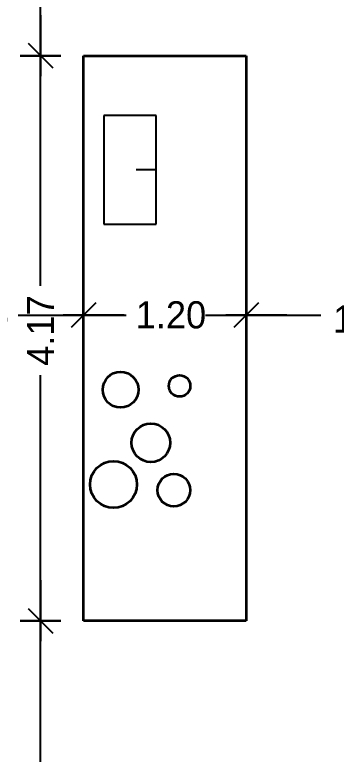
# Model space of a CAD drawing. Header units: metres. Extents: x 148.5 to 220.7, y 14.2 to 65.9.
# Drawn here: x 160.39 to 162.76, y 33.63 to 39.09 of the extents above; entities that cross this region are included whole.
import ezdxf

# ---------------------------------------------------------------- set-up
doc = ezdxf.new("R2010")
doc.units = ezdxf.units.M
doc.header["$PDMODE"] = 65
doc.linetypes.add('AUSGEZOGEN', pattern=[0])
for name, color, linetype, lineweight in [('Möblierung', 7, 'AUSGEZOGEN', 13), ('Raum', 250, 'AUSGEZOGEN', 13), ('Standard', 7, 'AUSGEZOGEN', 25)]:
    doc.layers.add(name, color=color, linetype=linetype, lineweight=lineweight)
doc.styles.add('Posterama Text Light', font='')
doc.styles.get('Posterama Text Light').set_extended_font_data('Posterama Text Light')
doc.dimstyles.new('DIMSTYLE_15', dxfattribs={"dimtxt": 0.2, "dimasz": 0.3, "dimexe": 0, "dimexo": 1e-06, "dimgap": 0.1, "dimtad": 0, "dimdec": 3, "dimrnd": 0.005, "dimzin": 4, "dimdsep": 46, "dimtxsty": 'Posterama Text Light', "dimblk1": 'ALL_ML_STRICH', "dimblk2": 'ALL_ML_STRICH', "dimsah": 1, "dimcen": 0, "dimse1": 1, "dimse2": 1, "dimclrd": 7, "dimclre": 7, "dimclrt": 7, "dimadec": 0, "dimazin": 0, "dimtfac": 1, "dimtdec": 0, "dimtix": 1, "dimtmove": 2, "dimatfit": 3, "dimfxl": 0, "dimtzin": 0, "dimlwd": 0, "dimlwe": 25, "dimarcsym": 0})
doc.dimstyles.new('DIMSTYLE_16', dxfattribs={"dimtxt": 0.2, "dimasz": 0.3, "dimexe": 0, "dimexo": 1e-06, "dimgap": 0.1, "dimtad": 0, "dimrnd": 0.005, "dimzin": 4, "dimdsep": 46, "dimtxsty": 'Posterama Text Light', "dimblk1": 'ALL_ML_STRICH', "dimblk2": 'ALL_ML_STRICH', "dimsah": 1, "dimcen": 0, "dimse1": 1, "dimse2": 1, "dimclrd": 7, "dimclre": 7, "dimclrt": 7, "dimadec": 0, "dimazin": 0, "dimtfac": 1, "dimtdec": 0, "dimtix": 1, "dimtmove": 2, "dimatfit": 3, "dimfxl": 0, "dimtzin": 0, "dimlwd": 0, "dimlwe": 25, "dimarcsym": 0})
doc.dimstyles.new('DIMSTYLE_17', dxfattribs={"dimtxt": 0.2, "dimasz": 0.3, "dimexe": 0, "dimexo": 1e-06, "dimgap": 0.1, "dimtad": 0, "dimrnd": 0.005, "dimzin": 4, "dimdsep": 46, "dimtxsty": 'Posterama Text Light', "dimblk1": 'ALL_ML_STRICH', "dimblk2": 'ALL_ML_STRICH', "dimsah": 1, "dimcen": 0, "dimse1": 1, "dimse2": 1, "dimclrd": 7, "dimclre": 7, "dimclrt": 7, "dimadec": 0, "dimazin": 0, "dimtfac": 1, "dimtdec": 0, "dimtix": 1, "dimtmove": 2, "dimatfit": 3, "dimfxl": 0, "dimtzin": 0, "dimlwd": 0, "dimlwe": 25, "dimarcsym": 0})

# ---------------------------------------------------------------- blocks, each defined once
blk = doc.blocks.new('COMPLEXOBJECT_1')
at = {"layer": 'Möblierung', "color": 7, "linetype": 'AUSGEZOGEN', "lineweight": 25, "transparency": 33554687}
for p, q in [((161.045, 38.3428), (161.045, 37.5428)), ((161.4323, 38.3428), (161.045, 38.3428)), ((161.4323, 37.5428), (161.4323, 38.3428)), ((161.4323, 37.9428), (161.284, 37.9428)), ((161.045, 37.5428), (161.4323, 37.5428))]:
    blk.add_line(p, q, dxfattribs=at)
blk = doc.blocks.new('ALL_ML_STRICH')
at = {"color": 0, "linetype": 'ByBlock', "lineweight": -2}
for p, q in [((0, -0.5), (0, 0.5)), ((-0.3, -0.3), (0.3, 0.3)), ((-1, 0), (0.5, 0))]:
    blk.add_line(p, q, dxfattribs=at)
blk = doc.blocks.new('*D181')
at = {"layer": 'DEFPOINTS', "color": 7, "linetype": 'AUSGEZOGEN', "lineweight": 25, "transparency": 33554687}
for p in [(160.8965, 34.6148), (160.5786, 28.8319), (160.6778, 28.8319)]:
    blk.add_point(p, dxfattribs=at)
at = {"layer": 'Standard', "color": 7, "linetype": 'AUSGEZOGEN', "lineweight": -2, "transparency": 33554687}
for p, q in [((160.5786, 32.1697), (160.5786, 34.6148)), ((160.5786, 28.8319), (160.5786, 31.3697))]:
    blk.add_line(p, q, dxfattribs=at)
at = {"layer": 'Standard', "color": 7, "linetype": 'AUSGEZOGEN', "lineweight": 25, "transparency": 33554687, "xscale": 0.3, "yscale": 0.3, "zscale": 0.3}
for p, rotation in [((160.5786, 34.6148), 90), ((160.5786, 28.8319), 270)]:
    blk.add_blockref('ALL_ML_STRICH', p, dxfattribs=dict(at, rotation=rotation))
at = {"layer": 'Standard', "color": 7, "linetype": 'AUSGEZOGEN', "lineweight": 25, "transparency": 33554687, "insert": (160.5786, 31.7697), "char_height": 0.2, "width": 1, "attachment_point": 5, "rotation": 90, "style": 'Posterama Text Light'}
blk.add_mtext('\\A1;{\\A1;{5.78\\H0.132000;\\S5^ ;}}', dxfattribs=at)
blk = doc.blocks.new('*D182')
at = {"layer": 'DEFPOINTS', "color": 7, "linetype": 'AUSGEZOGEN', "lineweight": 25, "transparency": 33554687}
for p in [(162.0972, 38.7848), (160.5786, 34.6148), (160.8965, 34.6148)]:
    blk.add_point(p, dxfattribs=at)
at = {"layer": 'Standard', "color": 7, "linetype": 'AUSGEZOGEN', "lineweight": -2, "transparency": 33554687}
for p, q in [((160.5786, 37.087), (160.5786, 38.7848)), ((160.5786, 34.6148), (160.5786, 36.427))]:
    blk.add_line(p, q, dxfattribs=at)
at = {"layer": 'Standard', "color": 7, "linetype": 'AUSGEZOGEN', "lineweight": 25, "transparency": 33554687, "xscale": 0.3, "yscale": 0.3, "zscale": 0.3}
for p, rotation in [((160.5786, 38.7848), 90), ((160.5786, 34.6148), 270)]:
    blk.add_blockref('ALL_ML_STRICH', p, dxfattribs=dict(at, rotation=rotation))
at = {"layer": 'Standard', "color": 7, "linetype": 'AUSGEZOGEN', "lineweight": 25, "transparency": 33554687, "insert": (160.5786, 36.757), "char_height": 0.2, "width": 0.8, "attachment_point": 5, "rotation": 90, "style": 'Posterama Text Light'}
blk.add_mtext('\\A1;{\\A1;{4.17\\H0.132000;\\S^ ;}}', dxfattribs=at)
blk = doc.blocks.new('*D183')
at = {"layer": 'DEFPOINTS', "color": 7, "linetype": 'AUSGEZOGEN', "lineweight": 25, "transparency": 33554687}
for p in [(163.6978, 40.2848), (160.5786, 38.7848), (162.0972, 38.7848)]:
    blk.add_point(p, dxfattribs=at)
at = {"layer": 'Standard', "color": 7, "linetype": 'AUSGEZOGEN', "lineweight": -2, "transparency": 33554687}
for p, q in [((160.5786, 39.9021), (160.5786, 40.2848)), ((160.5786, 38.7848), (160.5786, 39.2421))]:
    blk.add_line(p, q, dxfattribs=at)
at = {"layer": 'Standard', "color": 7, "linetype": 'AUSGEZOGEN', "lineweight": 25, "transparency": 33554687, "xscale": 0.3, "yscale": 0.3, "zscale": 0.3}
for p, rotation in [((160.5786, 40.2848), 90), ((160.5786, 38.7848), 270)]:
    blk.add_blockref('ALL_ML_STRICH', p, dxfattribs=dict(at, rotation=rotation))
at = {"layer": 'Standard', "color": 7, "linetype": 'AUSGEZOGEN', "lineweight": 25, "transparency": 33554687, "insert": (160.5786, 39.5721), "char_height": 0.2, "width": 0.8, "attachment_point": 5, "rotation": 90, "style": 'Posterama Text Light'}
blk.add_mtext('\\A1;{\\A1;{1.50\\H0.132000;\\S^ ;}}', dxfattribs=at)
blk = doc.blocks.new('*D187')
at = {"layer": 'DEFPOINTS', "color": 7, "linetype": 'AUSGEZOGEN', "lineweight": 25, "transparency": 33554687}
for p in [(159.1478, 40.2848), (163.6978, 34.4148), (159.1478, 33.1732)]:
    blk.add_point(p, dxfattribs=at)
at = {"layer": 'Standard', "color": 7, "linetype": 'AUSGEZOGEN', "lineweight": -2, "transparency": 33554687}
for p, q in [((159.1478, 33.1732), (161.1108, 33.1732)), ((161.7708, 33.1732), (163.6978, 33.1732))]:
    blk.add_line(p, q, dxfattribs=at)
at = {"layer": 'Standard', "color": 7, "linetype": 'AUSGEZOGEN', "lineweight": 25, "transparency": 33554687, "xscale": 0.3, "yscale": 0.3, "zscale": 0.3, "rotation": 180}
blk.add_blockref('ALL_ML_STRICH', (159.1478, 33.1732), dxfattribs=at)
at = {"layer": 'Standard', "color": 7, "linetype": 'AUSGEZOGEN', "lineweight": 25, "transparency": 33554687, "xscale": 0.3, "yscale": 0.3, "zscale": 0.3}
blk.add_blockref('ALL_ML_STRICH', (163.6978, 33.1732), dxfattribs=at)
at = {"layer": 'Standard', "color": 7, "linetype": 'AUSGEZOGEN', "lineweight": 25, "transparency": 33554687, "insert": (161.4408, 33.1732), "char_height": 0.2, "width": 0.8, "attachment_point": 5, "style": 'Posterama Text Light'}
blk.add_mtext('\\A1;{\\A1;{4.55\\H0.132000;\\S^ ;}}', dxfattribs=at)
blk = doc.blocks.new('*D194')
at = {"layer": 'DEFPOINTS', "color": 7, "linetype": 'AUSGEZOGEN', "lineweight": 25, "transparency": 33554687}
for p in [(159.1478, 40.2848), (160.8965, 38.7848), (159.1478, 36.8719)]:
    blk.add_point(p, dxfattribs=at)
at = {"layer": 'Standard', "color": 7, "linetype": 'AUSGEZOGEN', "lineweight": -2, "transparency": 33554687}
for p, q in [((159.1478, 36.8719), (159.7546, 36.8719)), ((160.4146, 36.8719), (160.8965, 36.8719))]:
    blk.add_line(p, q, dxfattribs=at)
at = {"layer": 'Standard', "color": 7, "linetype": 'AUSGEZOGEN', "lineweight": 25, "transparency": 33554687, "xscale": 0.3, "yscale": 0.3, "zscale": 0.3, "rotation": 180}
blk.add_blockref('ALL_ML_STRICH', (159.1478, 36.8719), dxfattribs=at)
at = {"layer": 'Standard', "color": 7, "linetype": 'AUSGEZOGEN', "lineweight": 25, "transparency": 33554687, "xscale": 0.3, "yscale": 0.3, "zscale": 0.3}
blk.add_blockref('ALL_ML_STRICH', (160.8965, 36.8719), dxfattribs=at)
at = {"layer": 'Standard', "color": 7, "linetype": 'AUSGEZOGEN', "lineweight": 25, "transparency": 33554687, "insert": (160.0846, 36.8719), "char_height": 0.2, "width": 0.8, "attachment_point": 5, "style": 'Posterama Text Light'}
blk.add_mtext('\\A1;{\\A1;{1.75\\H0.132000;\\S^ ;}}', dxfattribs=at)
blk = doc.blocks.new('*D195')
at = {"layer": 'DEFPOINTS', "color": 7, "linetype": 'AUSGEZOGEN', "lineweight": 25, "transparency": 33554687}
for p in [(160.8965, 38.7848), (162.0972, 38.7848), (160.8965, 36.8719)]:
    blk.add_point(p, dxfattribs=at)
at = {"layer": 'Standard', "color": 7, "linetype": 'AUSGEZOGEN', "lineweight": -2, "transparency": 33554687}
for p, q in [((160.8965, 36.8719), (161.2111, 36.8719)), ((161.8711, 36.8719), (162.0972, 36.8719))]:
    blk.add_line(p, q, dxfattribs=at)
at = {"layer": 'Standard', "color": 7, "linetype": 'AUSGEZOGEN', "lineweight": 25, "transparency": 33554687, "xscale": 0.3, "yscale": 0.3, "zscale": 0.3, "rotation": 180}
blk.add_blockref('ALL_ML_STRICH', (160.8965, 36.8719), dxfattribs=at)
at = {"layer": 'Standard', "color": 7, "linetype": 'AUSGEZOGEN', "lineweight": 25, "transparency": 33554687, "xscale": 0.3, "yscale": 0.3, "zscale": 0.3}
blk.add_blockref('ALL_ML_STRICH', (162.0972, 36.8719), dxfattribs=at)
at = {"layer": 'Standard', "color": 7, "linetype": 'AUSGEZOGEN', "lineweight": 25, "transparency": 33554687, "insert": (161.5411, 36.8719), "char_height": 0.2, "width": 0.8, "attachment_point": 5, "style": 'Posterama Text Light'}
blk.add_mtext('\\A1;{\\A1;{1.20\\H0.132000;\\S^ ;}}', dxfattribs=at)
blk = doc.blocks.new('*D196')
at = {"layer": 'DEFPOINTS', "color": 7, "linetype": 'AUSGEZOGEN', "lineweight": 25, "transparency": 33554687}
for p in [(162.0972, 38.7848), (162.0972, 36.8719), (163.8198, 36.3981)]:
    blk.add_point(p, dxfattribs=at)
at = {"layer": 'Standard', "color": 7, "linetype": 'AUSGEZOGEN', "lineweight": -2, "transparency": 33554687}
for p, q in [((162.0972, 36.8719), (162.6469, 36.8719)), ((163.4469, 36.8719), (163.8198, 36.8719))]:
    blk.add_line(p, q, dxfattribs=at)
at = {"layer": 'Standard', "color": 7, "linetype": 'AUSGEZOGEN', "lineweight": 25, "transparency": 33554687, "xscale": 0.3, "yscale": 0.3, "zscale": 0.3, "rotation": 180}
blk.add_blockref('ALL_ML_STRICH', (162.0972, 36.8719), dxfattribs=at)
at = {"layer": 'Standard', "color": 7, "linetype": 'AUSGEZOGEN', "lineweight": 25, "transparency": 33554687, "xscale": 0.3, "yscale": 0.3, "zscale": 0.3}
blk.add_blockref('ALL_ML_STRICH', (163.8198, 36.8719), dxfattribs=at)
at = {"layer": 'Standard', "color": 7, "linetype": 'AUSGEZOGEN', "lineweight": 25, "transparency": 33554687, "insert": (163.0469, 36.8719), "char_height": 0.2, "width": 1, "attachment_point": 5, "style": 'Posterama Text Light'}
blk.add_mtext('\\A1;{\\A1;{1.72\\H0.132000;\\S5^ ;}}', dxfattribs=at)

msp = doc.modelspace()

# ---------------------------------------------------------------- linework, layer by layer
at = {"layer": 'Möblierung', "color": 7, "linetype": 'AUSGEZOGEN', "lineweight": 35, "transparency": 33554687}
for p, q in [((160.8965, 34.6148), (160.8965, 38.7848)), ((160.8965, 38.7848), (162.0972, 38.7848)), ((162.0972, 38.7848), (162.0972, 34.6148)), ((162.0972, 34.6148), (160.8965, 34.6148))]:
    msp.add_line(p, q, dxfattribs=at)
for centre, radius in [((161.1691, 36.3208), 0.1319), ((161.6044, 36.3487), 0.0791), ((161.3928, 35.9293), 0.1426), ((161.1172, 35.6217), 0.1729), ((161.5625, 35.5797), 0.1203)]:
    msp.add_circle(centre, radius, dxfattribs=at)
at = {"layer": 'Raum', "color": 7, "linetype": 'AUSGEZOGEN', "lineweight": 25, "transparency": 33554687}
for p, q in [((160.8965, 34.6148), (160.8965, 38.7848)), ((160.8965, 38.7848), (162.0972, 38.7848)), ((162.0972, 38.7848), (162.0972, 34.6148)), ((162.0972, 34.6148), (160.8965, 34.6148))]:
    msp.add_line(p, q, dxfattribs=at)

# ---------------------------------------------------------------- block references
at = {"layer": 'Möblierung', "color": 7, "linetype": 'AUSGEZOGEN', "lineweight": 25, "transparency": 33554687}
msp.add_blockref('COMPLEXOBJECT_1', (0, 0), dxfattribs=at)

# ---------------------------------------------------------------- dimensions: what is measured, and where the dimension line sits
at = {"layer": 'Standard', "color": 7, "linetype": 'AUSGEZOGEN', "lineweight": 25, "transparency": 33554687}
for base, p1, p2, dimstyle, picture, middle in [((160.5786, 40.2848), (162.0972, 38.7848), (163.6978, 40.2848), 'DIMSTYLE_17', '*D183', (160.5786, 39.5721)), ((160.5786, 38.7848), (160.8965, 34.6148), (162.0972, 38.7848), 'DIMSTYLE_16', '*D182', (160.5786, 36.757)), ((160.5786, 34.6148), (160.6778, 28.8319), (160.8965, 34.6148), 'DIMSTYLE_15', '*D181', (160.5786, 31.7697))]:
    dim = msp.add_linear_dim(base=base, p1=p1, p2=p2, angle=90, dimstyle=dimstyle, override={"dimpost": '<>', "dimclrd": 7, "dimclre": 7, "dimclrt": 7, "dimlwd": 0, "dimlwe": 25}, dxfattribs=at)
    dim.commit()
    dim.dimension.update_dxf_attribs({"geometry": picture, "text_midpoint": middle, "dimtype": 160})
for base, p1, p2, dimstyle, picture, middle in [((163.6978, 33.1732), (159.1478, 40.2848), (163.6978, 34.4148), 'DIMSTYLE_17', '*D187', (161.4408, 33.1732)), ((160.8965, 36.8719), (159.1478, 40.2848), (160.8965, 38.7848), 'DIMSTYLE_17', '*D194', (160.0846, 36.8719)), ((162.0972, 36.8719), (160.8965, 38.7848), (162.0972, 38.7848), 'DIMSTYLE_17', '*D195', (161.5411, 36.8719)), ((163.8198, 36.8719), (162.0972, 38.7848), (163.8198, 36.3981), 'DIMSTYLE_15', '*D196', (163.0469, 36.8719))]:
    dim = msp.add_linear_dim(base=base, p1=p1, p2=p2, dimstyle=dimstyle, override={"dimpost": '<>', "dimclrd": 7, "dimclre": 7, "dimclrt": 7, "dimlwd": 0, "dimlwe": 25}, dxfattribs=at)
    dim.commit()
    dim.dimension.update_dxf_attribs({"geometry": picture, "text_midpoint": middle, "dimtype": 160})

doc.saveas('drawing.dxf')
